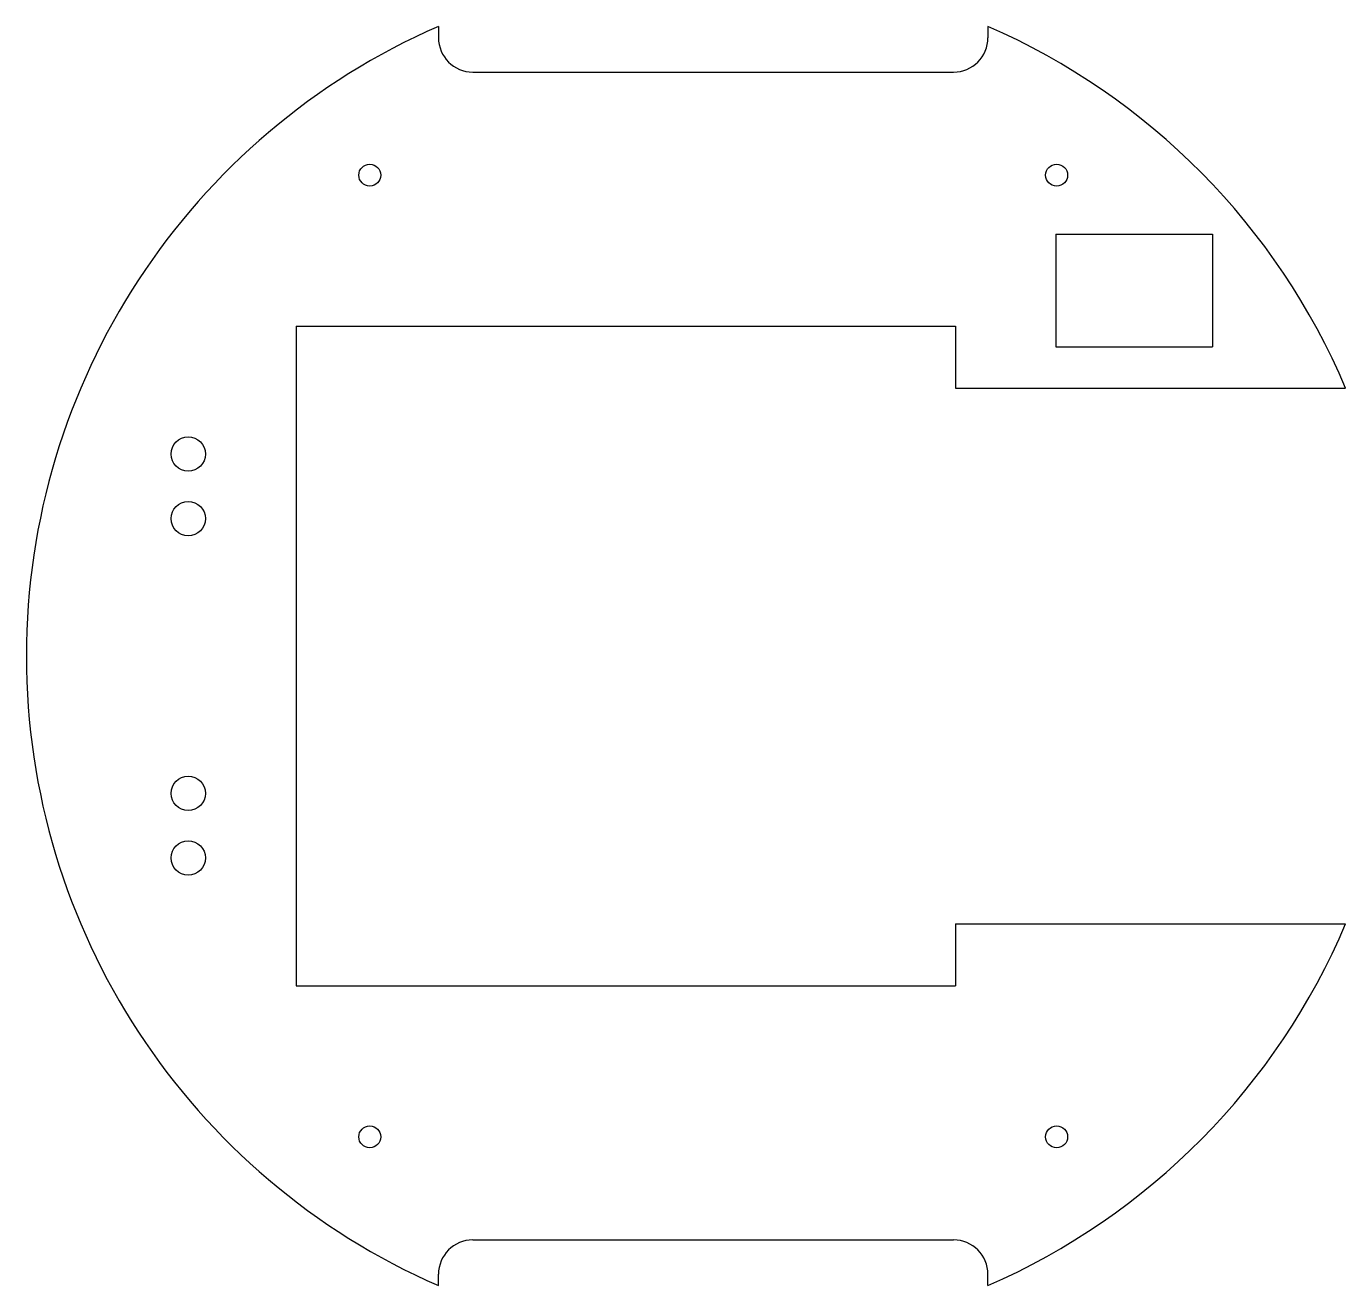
# Model space of a CAD drawing. Header units: millimetres. Extents: x -100 to 92, y -92 to 92.
import ezdxf

# ---------------------------------------------------------------- set-up
doc = ezdxf.new("R2010")
doc.units = ezdxf.units.MM

msp = doc.modelspace()

# ---------------------------------------------------------------- linework, layer by layer
at = {"color": 7, "linetype": 'Continuous', "lineweight": 25}
for p, q in [((-40, 91.65), (-40, 90)), ((40, 91.65), (40, 90)), ((-35, 85), (35, 85)), ((49.9, 61.4), (72.7, 61.4)), ((49.9, 61.4), (49.9, 45)), ((72.7, 61.4), (72.7, 45)), ((-60.74, 48), (35.26, 48)), ((-60.74, 48), (-60.74, -48)), ((35.26, 48), (35.26, 39)), ((49.9, 45), (72.7, 45)), ((35.26, 39), (92.08, 39)), ((35.26, -39), (35.26, -48)), ((35.26, -39), (92.08, -39)), ((-60.74, -48), (35.26, -48)), ((-35, -85), (35, -85)), ((-40, -91.65), (-40, -90)), ((40, -91.65), (40, -90))]:
    msp.add_line(p, q, dxfattribs=at)
for centre, radius in [((-50, 70), 1.6), ((50, 70), 1.6), ((-76.44, 29.4), 2.5), ((-76.44, 20), 2.5), ((-76.44, -20), 2.5), ((-76.44, -29.4), 2.5), ((-50, -70), 1.6), ((50, -70), 1.6)]:
    msp.add_circle(centre, radius, dxfattribs=at)
for centre, radius, start, end in [((0, 0), 100, 113.5782, 246.4218), ((0, 0), 100, 22.9545, 66.4218), ((-35, 90), 5, 180, 270), ((35, 90), 5, 270, 0), ((0, 0), 100, 293.5782, 337.0455), ((-35, -90), 5, 90, 180), ((35, -90), 5, 0, 90)]:
    msp.add_arc(centre, radius, start, end, dxfattribs=at)

doc.saveas('drawing.dxf')
